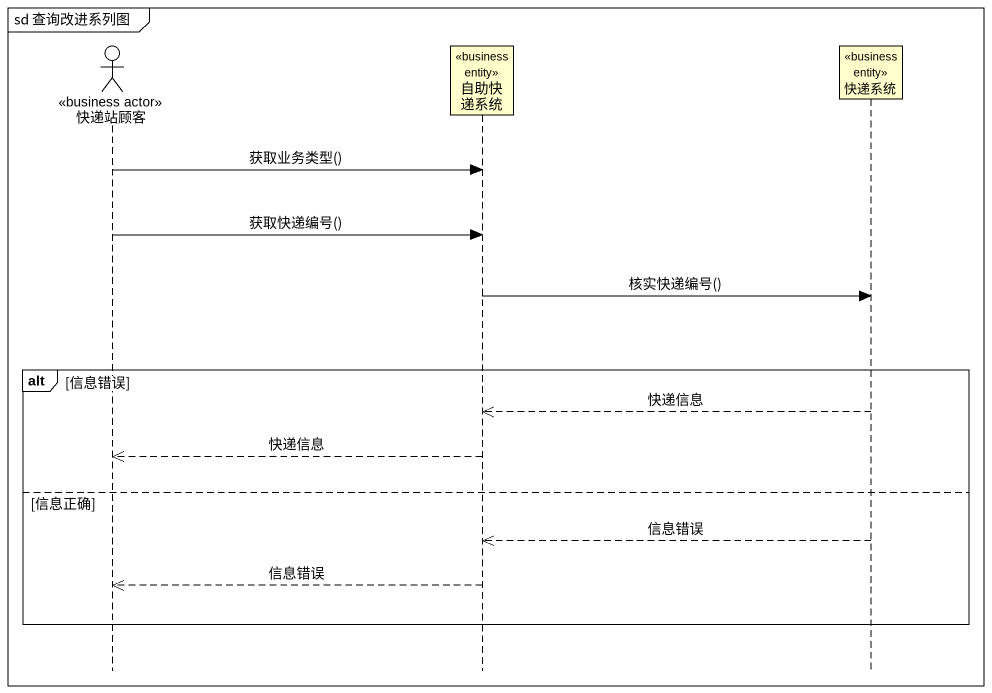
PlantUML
@startuml
mainframe sd 查询改进系列图
hide footbox
actor 快递站顾客 <<business actor>>
participant 自助快递系统 <<business entity>>
participant 快递系统 <<business entity>>

快递站顾客 -> 自助快递系统 : 获取业务类型()
快递站顾客 -> 自助快递系统 : 获取快递编号()
自助快递系统 -> 快递系统 : 核实快递编号()
alt 信息错误
  快递系统 -->> 自助快递系统 : 快递信息
  自助快递系统 -->> 快递站顾客 : 快递信息
else 信息正确
  快递系统 -->> 自助快递系统 : 信息错误
  自助快递系统 -->> 快递站顾客 : 信息错误
end
@enduml
